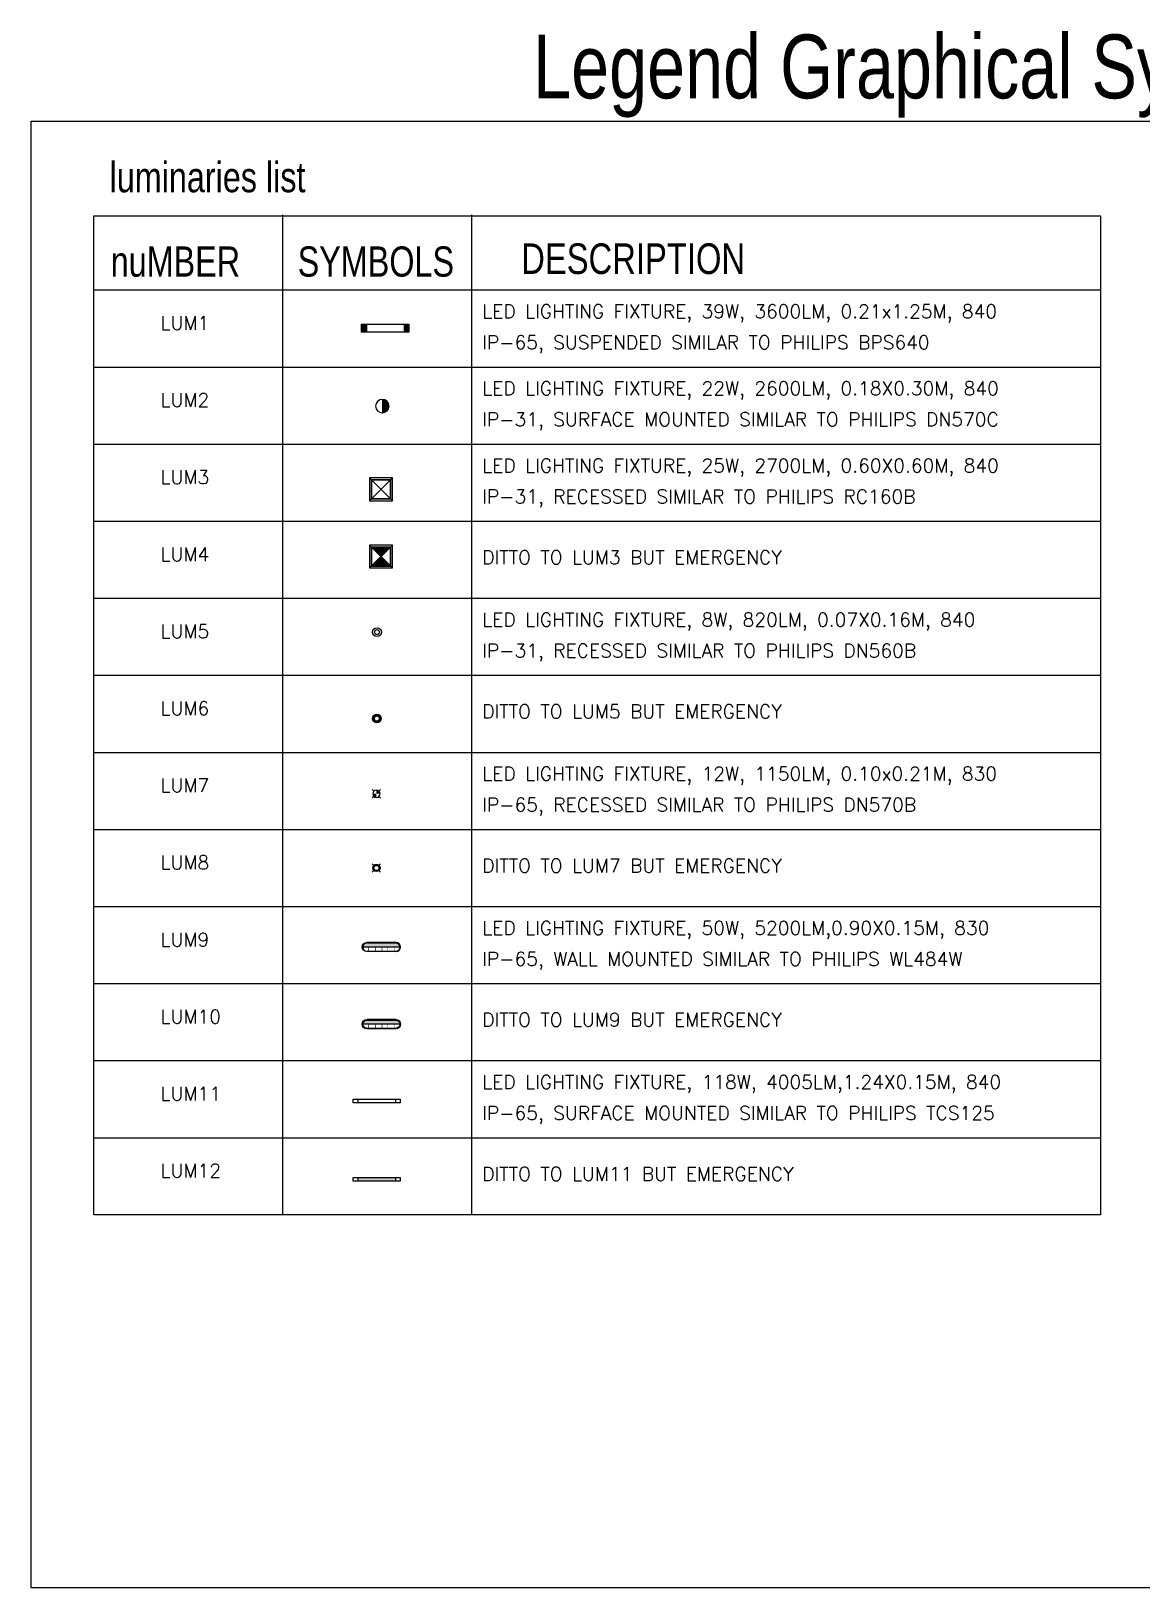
# Model space of a CAD drawing. Extents: x 229 to 350, y 130 to 172.
# Drawn here: x 264.04 to 293.24, y 129.52 to 170.47 of the extents above; entities that cross this region are included whole.
import ezdxf

# ---------------------------------------------------------------- set-up
doc = ezdxf.new("R2010")
doc.units = 0
doc.header["$LTSCALE"] = 0.4
doc.layers.get('0').update_dxf_attribs({"color": 9, "linetype": 'CONTINUOUS'})
doc.layers.add('LEGEND', color=7, linetype='CONTINUOUS')
doc.layers.add('LIGHT FIXTURE', color=4, linetype='CONTINUOUS')
doc.styles.add('LEGEND$0$detials', font='romans8.shx')
doc.styles.add('LEGEND$0$LEGEND$0$LEROY140', font='STENCIL', dxfattribs={"height": 350})

# ---------------------------------------------------------------- blocks, each defined once
blk = doc.blocks.new('LEGEND$0$C3')
blk.add_hatch(color=256).paths.add_polyline_path([(0, 96, 0.414214), (-96, 0, 0.414214), (0, -96)])
blk.add_lwpolyline([(0, 96), (0, -96)])
blk.add_circle((0, 0), 96.3)
blk = doc.blocks.new('FLR Light 600 4x18w')
at = {"layer": 'LIGHT FIXTURE', "color": 4, "ltscale": 3}
blk.add_lwpolyline([(0, -600), (600, -600), (600, 0), (0, 0)], close=True, dxfattribs=at)
at = {"layer": 'LIGHT FIXTURE', "color": 4}
for points in [[(600, 0), (0, -600)], [(0, 0), (600, -600)]]:
    blk.add_lwpolyline(points, dxfattribs=at)
at = {"layer": 'LIGHT FIXTURE', "color": 4, "lineweight": 30, "ltscale": 3}
blk.add_lwpolyline([(50, -550), (550, -550), (550, -50), (50, -50)], close=True, dxfattribs=at)
blk = doc.blocks.new('02-LI-BASEMENT 2 FLOOR$0$C7')
for radius in [150, 84.8]:
    blk.add_circle((0, 0), radius)
blk = doc.blocks.new('emergency')
at = {"layer": 'LIGHT FIXTURE', "linetype": 'ByBlock', "true_color": 0xffffff}
h = blk.add_hatch(color=7, dxfattribs=at)
h.dxf.hatch_style = 1
h.paths.add_polyline_path([(-0.25, 0.25), (0, 0), (0.25, 0.25)])
h.paths.add_polyline_path([(0.25, -0.25), (0, 0), (-0.25, -0.25)])
at = {"layer": 'LIGHT FIXTURE', "color": 4, "ltscale": 3}
blk.add_lwpolyline([(0.3, 0.3), (-0.3, 0.3), (-0.3, -0.3), (0.3, -0.3)], close=True, dxfattribs=at)
at = {"layer": 'LIGHT FIXTURE', "color": 4}
for points in [[(-0.3, -0.3), (0.3, 0.3)], [(0.3, -0.3), (-0.3, 0.3)]]:
    blk.add_lwpolyline(points, dxfattribs=at)
at = {"layer": 'LIGHT FIXTURE', "color": 4, "lineweight": 30, "ltscale": 3}
blk.add_lwpolyline([(0.25, 0.25), (-0.25, 0.25), (-0.25, -0.25), (0.25, -0.25)], close=True, dxfattribs=at)
blk = doc.blocks.new('EMR SPOT')
at = {"linetype": 'ByBlock'}
h = blk.add_hatch(color=4, dxfattribs=at)
h.dxf.hatch_style = 1
h.paths.add_polyline_path([(0.233, 0, 1), (-0.233, 0, 1)])
h.paths.add_polyline_path([(-0.132, 0, -1), (0.132, 0, -1)], flags=16)
at = {"color": 4}
for radius in [0.233, 0.132]:
    blk.add_circle((0, 0), radius, dxfattribs=at)
blk = doc.blocks.new('EMR')
at = {"color": 4}
for p, q in [((-0.22, 0.22), (-0.37, 0.37)), ((0.22, 0.22), (0.37, 0.37)), ((-0.22, -0.22), (-0.37, -0.37)), ((0.22, -0.22), (0.37, -0.37))]:
    blk.add_line(p, q, dxfattribs=at)
for radius in [0.317, 0.227]:
    blk.add_circle((0, 0), radius, dxfattribs=at)
blk = doc.blocks.new('SUS')
at = {"color": 4}
for p, q in [((-1.38, 0.14), (-1.38, -0.14)), ((1.38, 0.14), (1.38, -0.14))]:
    blk.add_line(p, q, dxfattribs=at)
blk.add_lwpolyline([(1.72, -0.14), (-1.72, -0.14), (-1.72, 0.14), (1.72, 0.14)], close=True, dxfattribs=at)
blk = doc.blocks.new('SUS EMG')
at = {"linetype": 'ByBlock'}
h = blk.add_hatch(color=4, dxfattribs=at)
h.dxf.hatch_style = 1
h.paths.add_polyline_path([(-1.38, 0.14), (-1.38, -0.14), (1.38, -0.14), (1.38, 0.14)])
at = {"color": 4}
for p, q in [((-1.38, 0.14), (-1.38, -0.14)), ((1.38, 0.14), (1.38, -0.14))]:
    blk.add_line(p, q, dxfattribs=at)
blk.add_lwpolyline([(1.72, -0.14), (-1.72, -0.14), (-1.72, 0.14), (1.72, 0.14)], close=True, dxfattribs=at)
blk = doc.blocks.new('LEGEND$0$C1')
h = blk.add_hatch(color=256)
edge = h.paths.add_edge_path()
edge.add_line((0, 0), (0, -96))
edge.add_ellipse((0, 0), major_axis=(67.8, 67.8), ratio=1, start_angle=225, end_angle=315)
edge.add_line((96, 0), (0, 0))
edge = h.paths.add_edge_path()
edge.add_line((0, 0), (0, 96))
edge.add_ellipse((0, 0), major_axis=(67.8, 67.8), ratio=1, start_angle=45, end_angle=135)
edge.add_line((-96, 0), (0, 0))
for p, q in [((-68, 68), (-110, 110)), ((68, 68), (110, 110)), ((-68, -68), (-110, -110)), ((68, -68), (110, -110))]:
    blk.add_line(p, q)
blk.add_circle((0, 0), 95.8)
blk = doc.blocks.new('*U34')
at = {"layer": 'LIGHT FIXTURE'}
for points in [[(-721, -150), (-906, -150), (-906, 150), (-721, 150)], [(721, -150), (721, 150), (906, 150), (906, -150)]]:
    blk.add_hatch(color=0, dxfattribs=at).paths.add_polyline_path(points)
at = {"layer": 'LIGHT FIXTURE', "color": 0}
for p, q in [((-721, 150), (-721, -150)), ((721, 150), (721, -150))]:
    blk.add_line(p, q, dxfattribs=at)
blk.add_lwpolyline([(906, -150), (-906, -150), (-906, 150), (906, 150)], close=True, dxfattribs=at)
blk = doc.blocks.new('LEGEND$0$P15')
at = {"layer": 'LIGHT FIXTURE'}
h = blk.add_hatch(color=0, dxfattribs=at)
h.paths.add_polyline_path([(216, 0), (-216, 0, 1), (-216, -135), (216, -135, 1)])
h.paths.add_polyline_path([(205, -129), (-205, -129, -1.104393), (-205, -7), (205, -7, -1.104393)], flags=16)
blk.add_hatch(color=0, dxfattribs=at).paths.add_polyline_path([(273, -68, 0.441557), (205, -7), (-205, -7, 0.441557), (-273, -68)])
at = {"layer": 'LIGHT FIXTURE', "color": 0}
for p, q in [((-216, 0), (216, 0)), ((-277, -68), (278, -68)), ((205, -7), (-212, -7)), ((205, -129), (-205, -129))]:
    blk.add_line(p, q, dxfattribs=at)
blk.add_lwpolyline([(-216, -135), (216, -135, 1), (216, 0)], format="xyb", dxfattribs=at)
at = {"layer": 'LIGHT FIXTURE', "color": 0, "const_width": 7.5}
for points in [[(-188, -68), (-188, -129)], [(-95, -68), (-95, -129)], [(-8, -68), (-8, -129)], [(89, -68), (89, -129)], [(188, -68), (188, -68), (188, -129)]]:
    blk.add_lwpolyline(points, dxfattribs=at)
at = {"layer": 'LIGHT FIXTURE', "color": 0}
for centre, radius, start, end in [((-216, -68), 67.5, 90, 270), ((-211, -68), 61.6, 84.3201, 275.6799), ((211, -68), 61.6, 264.3201, 95.6799)]:
    blk.add_arc(centre, radius, start, end, dxfattribs=at)
blk = doc.blocks.new('sdfs')
at = {"layer": 'LIGHT FIXTURE'}
h = blk.add_hatch(color=0, dxfattribs=at)
h.paths.add_polyline_path([(-0.385, -0.24), (0.385, -0.24, 1), (0.385, 0), (-0.385, 0, 1)])
h.paths.add_polyline_path([(-0.366, -0.012), (0.366, -0.012, -1.104393), (0.366, -0.23), (-0.366, -0.23, -1.104393)], flags=16)
blk.add_hatch(color=0, dxfattribs=at).paths.add_polyline_path([(0.366, -0.012), (-0.366, -0.012, 0.441557), (-0.486, -0.12), (0.486, -0.12, 0.441557)])
at = {"layer": 'LIGHT FIXTURE', "color": 0}
for p, q in [((0.385, 0), (-0.385, 0)), ((0.494, -0.12), (-0.495, -0.12)), ((-0.366, -0.012), (0.377, -0.012)), ((-0.366, -0.23), (0.366, -0.23))]:
    blk.add_line(p, q, dxfattribs=at)
blk.add_lwpolyline([(0.385, -0.24), (-0.385, -0.24, -1), (-0.385, 0)], format="xyb", dxfattribs=at)
at = {"layer": 'LIGHT FIXTURE', "color": 0, "const_width": 0.0134}
for points in [[(-0.335, -0.12), (-0.335, -0.12), (-0.335, -0.23)], [(-0.159, -0.12), (-0.159, -0.23)], [(0.015, -0.12), (0.015, -0.23)], [(0.17, -0.12), (0.17, -0.23)], [(0.335, -0.12), (0.335, -0.23)]]:
    blk.add_lwpolyline(points, dxfattribs=at)
at = {"layer": 'LIGHT FIXTURE', "color": 0}
for centre, radius, start, end in [((-0.376, -0.121), 0.11, 84.3201, 275.6799), ((0.376, -0.121), 0.11, 264.3201, 95.6799), ((0.385, -0.12), 0.12, 270, 90)]:
    blk.add_arc(centre, radius, start, end, dxfattribs=at)

msp = doc.modelspace()

# ---------------------------------------------------------------- linework, layer by layer
at = {"layer": 'LEGEND', "color": 7, "linetype": 'ByBlock', "true_color": 0xffffff}
for p, q in [((270.649, 165.635), (270.649, 139.334)), ((275.619, 165.635), (275.619, 139.334))]:
    msp.add_line(p, q, dxfattribs=at)
for points in [[(264.043, 168.098), (350.449, 168.098), (350.449, 129.519), (264.043, 129.519)], [(265.691, 165.612), (292.157, 165.612), (292.157, 139.334), (265.691, 139.334)]]:
    msp.add_lwpolyline(points, close=True, dxfattribs=at)
for points in [[(265.691, 163.66), (292.157, 163.66)], [(265.691, 161.633), (292.157, 161.633)], [(265.691, 159.606), (292.157, 159.606)], [(265.691, 157.578), (292.157, 157.578)], [(265.691, 155.551), (292.157, 155.551)], [(265.691, 153.524), (292.157, 153.524)], [(265.691, 151.497), (292.157, 151.497)], [(265.691, 149.47), (292.157, 149.47)], [(265.691, 147.442), (292.157, 147.442)], [(265.691, 145.415), (292.157, 145.415)], [(265.691, 143.388), (292.157, 143.388)], [(265.691, 141.361), (292.157, 141.361)]]:
    msp.add_lwpolyline(points, dxfattribs=at)

# ---------------------------------------------------------------- block references
at = {"layer": 'LIGHT FIXTURE'}
for name, p, xscale, yscale, zscale in [('*U34', (273.351, 162.655), 0.0006874122509548836, 0.0006874122509548836, 0.0006874122509548836), ('LEGEND$0$C3', (273.276, 160.605), -0.001833896650073512, 0.001833896650073512, 0.001833896650073512), ('02-LI-BASEMENT 2 FLOOR$0$C7', (273.136, 154.659), 0.0007777833697495778, 0.0007777833697495778, 0.0007777833697495778), ('LEGEND$0$P15', (273.252, 144.467, 0), -0.001781228354477358, 0.001781228354477358, 0.001781228354477358)]:
    msp.add_blockref(name, p, dxfattribs=dict(at, xscale=xscale, yscale=yscale, zscale=zscale))
at = {"layer": 'LIGHT FIXTURE', "color": 252, "xscale": 0.001000955805382391, "yscale": 0.001000955805382391, "zscale": 0.001000955805382391, "rotation": 180}
msp.add_blockref('FLR Light 600 4x18w', (273.539, 158.113), dxfattribs=at)
at = {"layer": 'LIGHT FIXTURE', "linetype": 'ByBlock'}
msp.add_blockref('emergency', (273.239, 156.647), dxfattribs=at)
for name, p, xscale, yscale, zscale in [('EMR SPOT', (273.133, 152.387), 0.5, 0.5, 0.5), ('EMR', (273.12, 148.455), 0.3, 0.3, 0.3), ('SUS', (273.126, 142.327), 0.36, 0.36, 0.36), ('SUS EMG', (273.126, 140.267), 0.36, 0.36, 0.36)]:
    msp.add_blockref(name, p, dxfattribs=dict(at, xscale=xscale, yscale=yscale, zscale=zscale))
at = {"layer": 'LIGHT FIXTURE', "xscale": -0.000993334565346456, "yscale": 0.000993334565346456, "zscale": 0.000993334565346456, "rotation": 180}
msp.add_blockref('LEGEND$0$C1', (273.12, 150.407), dxfattribs=at)
at = {"layer": 'LIGHT FIXTURE'}
msp.add_blockref('sdfs', (273.252, 146.494, 0), dxfattribs=at)

# ---------------------------------------------------------------- texts
at = {"layer": 'LEGEND', "color": 4, "style": 'LEGEND$0$LEGEND$0$LEROY140', "width": 0.8}
for s, height, p in [('Legend Graphical Symbols', 1.67882, (277.241, 168.7, 0)), ('luminaries list', 0.79482, (266.105, 166.23, 0)), ('nuMBER', 0.7948, (266.134, 164.01, 0)), ('SYMBOLS', 0.7948, (271.05, 164.01, 0)), ('DESCRIPTION', 0.80516, (276.927, 164.08, 0))]:
    msp.add_text(s, height=height, dxfattribs=at).set_placement(p)
at = {"layer": 'LEGEND', "color": 3, "ltscale": 0.5, "style": 'LEGEND$0$detials'}
for s, height, p in [('LED LIGHTING FIXTURE, 39W, 3600LM, 0.21x1.25M, 840 ', 0.35966, (275.904, 162.917, 0)), ('LUM1', 0.3597, (267.446, 162.61, 0)), ('IP-65, SUSPENDED SIMILAR TO PHILIPS BPS640', 0.35966, (275.904, 162.101, 0)), ('LUM2', 0.3597, (267.446, 160.583, 0)), ('LED LIGHTING FIXTURE, 22W, 2600LM, 0.18X0.30M, 840 ', 0.35966, (275.904, 160.89, 0)), ('IP-31, SURFACE MOUNTED SIMILAR TO PHILIPS DN570C', 0.35966, (275.904, 160.074, 0)), ('LUM3', 0.3597, (267.446, 158.556, 0)), ('LED LIGHTING FIXTURE, 25W, 2700LM, 0.60X0.60M, 840 ', 0.35966, (275.904, 158.862, 0)), ('IP-31, RECESSED SIMILAR TO PHILIPS RC160B', 0.35966, (275.904, 158.047, 0)), ('LUM4', 0.3597, (267.446, 156.528, 0)), ('DITTO TO LUM3 BUT EMERGENCY', 0.35966, (275.904, 156.446, 0)), ('LUM5', 0.3597, (267.446, 154.501, 0)), ('LED LIGHTING FIXTURE, 8W, 820LM, 0.07X0.16M, 840 ', 0.35966, (275.904, 154.808, 0)), ('IP-31, RECESSED SIMILAR TO PHILIPS DN560B', 0.35966, (275.904, 153.993, 0)), ('LUM6', 0.3597, (267.446, 152.474, 0)), ('DITTO TO LUM5 BUT EMERGENCY', 0.35966, (275.904, 152.392, 0)), ('LED LIGHTING FIXTURE, 12W, 1150LM, 0.10x0.21M, 830 ', 0.35966, (275.904, 150.754, 0)), ('LUM7', 0.3597, (267.446, 150.447, 0)), ('IP-65, RECESSED SIMILAR TO PHILIPS DN570B', 0.35966, (275.904, 149.938, 0)), ('LUM8', 0.3597, (267.446, 148.42, 0)), ('DITTO TO LUM7 BUT EMERGENCY', 0.35966, (275.904, 148.337, 0)), ('LED LIGHTING FIXTURE, 50W, 5200LM,0.90X0.15M, 830 ', 0.35966, (275.904, 146.699, 0)), ('LUM9', 0.3597, (267.446, 146.392, 0)), ('IP-65, WALL MOUNTED SIMILAR TO PHILIPS WL484W', 0.35966, (275.904, 145.884, 0)), ('LUM10', 0.3597, (267.446, 144.365, 0)), ('DITTO TO LUM9 BUT EMERGENCY', 0.35966, (275.904, 144.283, 0)), ('LED LIGHTING FIXTURE, 118W, 4005LM,1.24X0.15M, 840 ', 0.35966, (275.904, 142.645, 0)), ('LUM11', 0.3597, (267.446, 142.338, 0)), ('IP-65, SURFACE MOUNTED SIMILAR TO PHILIPS TCS125', 0.35966, (275.904, 141.829, 0)), ('LUM12', 0.3597, (267.446, 140.311, 0)), ('DITTO TO LUM11 BUT EMERGENCY', 0.35966, (275.904, 140.229, 0))]:
    msp.add_text(s, height=height, rotation=359.9988, dxfattribs=at).set_placement(p)

doc.saveas('drawing.dxf')
